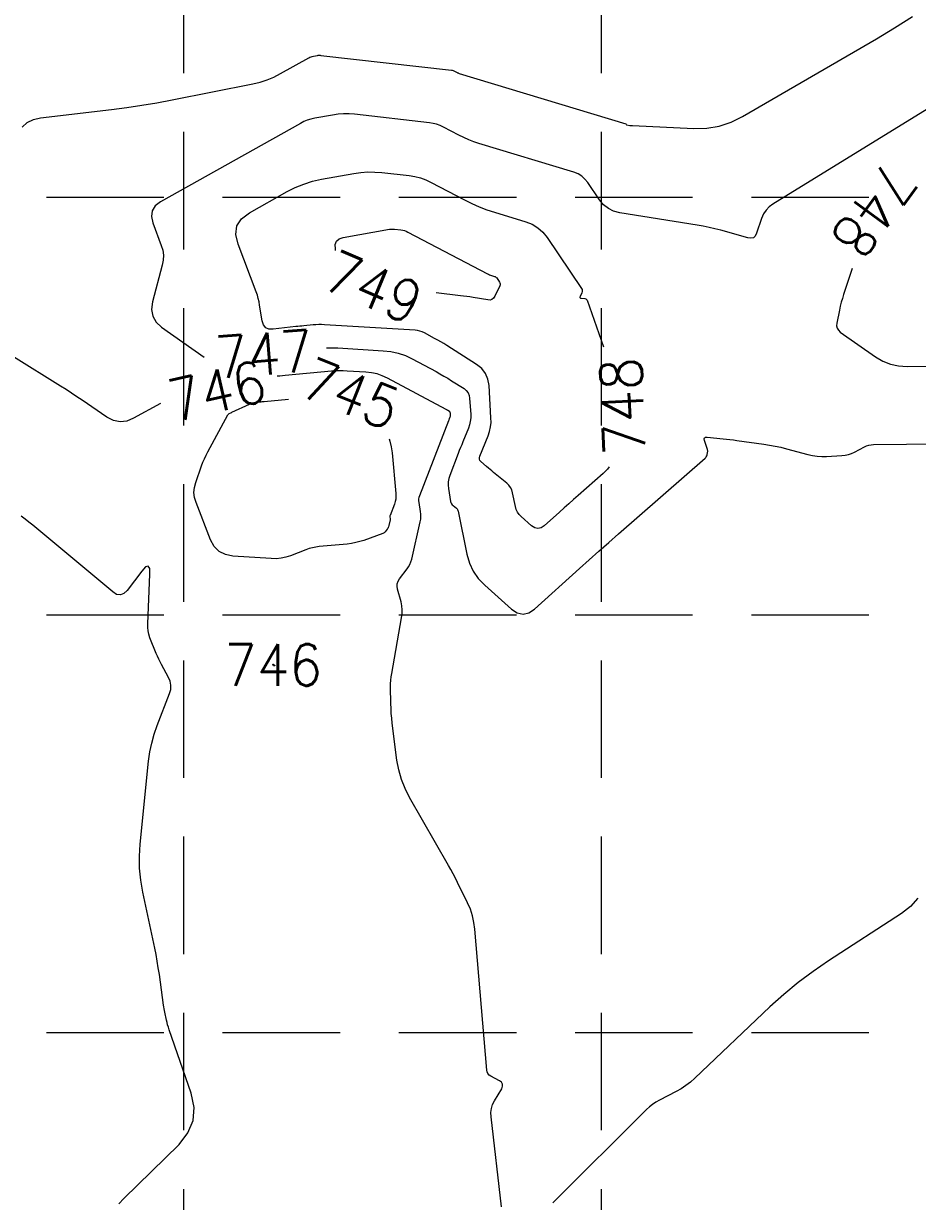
# Model space of a CAD drawing. Header units: feet. Extents: x 46644 to 49208, y 46045 to 47649.
# Drawn here: x 47510.5 to 47596.1, y 46390.7 to 46503.5 of the extents above; entities that cross this region are included whole.
import ezdxf
from ezdxf.enums import TextEntityAlignment as Align

# ---------------------------------------------------------------- set-up
doc = ezdxf.new("R2010")
doc.units = ezdxf.units.FT
doc.header["$MEASUREMENT"] = 0
doc.linetypes.add('DGN Style 3', pattern=[33.544038, 23.960027, -9.584011])
doc.linetypes.add('HIDDEN', pattern=[0.375, 0.25, -0.125])
doc.layers.add('EC', color=35, linetype='Continuous', lineweight=0)
doc.layers.add('Level 15', color=1, linetype='Continuous', lineweight=0)
doc.layers.add('GRID', color=254, linetype='HIDDEN')
doc.styles.add('Style-STANDARD', font='STANDARD.shx')

msp = doc.modelspace()

# ---------------------------------------------------------------- linework, layer by layer
at = {"layer": 'EC', "color": 35, "linetype": 'DGN Style 3', "lineweight": 0}
for p, q in [((47593.89, 46503.07), (47595.6, 46504.15)), ((47579.34, 46494.57), (47592.15, 46502.03)), ((47592.15, 46502.03), (47593.89, 46503.07)), ((47535.1, 46498.68), (47537.8, 46500.19)), ((47537.8, 46500.19), (47537.9, 46500.25)), ((47537.9, 46500.25), (47538.01, 46500.29)), ((47538.01, 46500.29), (47538.13, 46500.33)), ((47538.13, 46500.33), (47538.24, 46500.35)), ((47538.24, 46500.35), (47538.63, 46500.42)), ((47538.63, 46500.42), (47538.71, 46500.44)), ((47538.71, 46500.44), (47538.79, 46500.44)), ((47538.79, 46500.44), (47538.88, 46500.44)), ((47538.88, 46500.44), (47538.96, 46500.43)), ((47538.96, 46500.43), (47551.45, 46499.01)), ((47534.46, 46498.35), (47535.1, 46498.68)), ((47551.45, 46499.01), (47551.53, 46499)), ((47551.53, 46499), (47551.61, 46498.98)), ((47551.61, 46498.98), (47551.68, 46498.96)), ((47551.68, 46498.96), (47551.76, 46498.92)), ((47551.76, 46498.92), (47551.99, 46498.8)), ((47551.99, 46498.8), (47552.04, 46498.77)), ((47552.04, 46498.77), (47552.09, 46498.75)), ((47552.09, 46498.75), (47552.14, 46498.73)), ((47552.14, 46498.73), (47552.2, 46498.71)), ((47552.2, 46498.71), (47568.14, 46493.88)), ((47524.71, 46496.17), (47532.45, 46497.7)), ((47532.45, 46497.7), (47533.14, 46497.87)), ((47533.14, 46497.87), (47533.81, 46498.08)), ((47533.81, 46498.08), (47534.46, 46498.35)), ((47518.91, 46495.26), (47520.37, 46495.45)), ((47520.37, 46495.45), (47521.82, 46495.66)), ((47521.82, 46495.66), (47523.26, 46495.9)), ((47523.26, 46495.9), (47524.71, 46496.17)), ((47598.26, 46496.05), (47582.24, 46486.19)), ((47510.84, 46493.99), (47511.43, 46494.29)), ((47511.43, 46494.29), (47512.12, 46494.44)), ((47512.12, 46494.44), (47518.91, 46495.26)), ((47537.65, 46494.22), (47537.32, 46494.09)), ((47538, 46494.33), (47537.65, 46494.22)), ((47538.37, 46494.41), (47538, 46494.33)), ((47540.07, 46494.72), (47538.37, 46494.41)), ((47540.6, 46494.8), (47540.07, 46494.72)), ((47541.12, 46494.83), (47540.6, 46494.8)), ((47541.65, 46494.83), (47541.12, 46494.83)), ((47542.17, 46494.79), (47541.65, 46494.83)), ((47549.35, 46493.97), (47542.17, 46494.79)), ((47578.24, 46494.02), (47579.34, 46494.57)), ((47510.34, 46493.56), (47510.84, 46493.99)), ((47536.99, 46493.92), (47523.59, 46486.39)), ((47537.32, 46494.09), (47536.99, 46493.92)), ((47549.7, 46493.92), (47549.35, 46493.97)), ((47550.04, 46493.83), (47549.7, 46493.92)), ((47550.38, 46493.71), (47550.04, 46493.83)), ((47550.7, 46493.56), (47550.38, 46493.71)), ((47552.18, 46492.78), (47550.7, 46493.56)), ((47568.14, 46493.88), (47568.15, 46493.87)), ((47568.15, 46493.87), (47568.17, 46493.86)), ((47568.17, 46493.86), (47568.18, 46493.85)), ((47568.18, 46493.85), (47568.19, 46493.84)), ((47568.19, 46493.84), (47568.22, 46493.79)), ((47568.22, 46493.79), (47568.23, 46493.78)), ((47568.23, 46493.78), (47568.24, 46493.78)), ((47568.24, 46493.78), (47568.25, 46493.77)), ((47568.25, 46493.77), (47568.26, 46493.77)), ((47568.26, 46493.77), (47568.55, 46493.72)), ((47568.55, 46493.72), (47568.62, 46493.71)), ((47568.62, 46493.71), (47568.68, 46493.7)), ((47568.68, 46493.7), (47568.74, 46493.7)), ((47568.74, 46493.7), (47568.81, 46493.7)), ((47568.81, 46493.7), (47574.66, 46493.42)), ((47574.66, 46493.42), (47575.9, 46493.45)), ((47575.9, 46493.45), (47577.09, 46493.65)), ((47577.09, 46493.65), (47578.24, 46494.02)), ((47552.64, 46492.55), (47552.18, 46492.78)), ((47553.11, 46492.35), (47552.64, 46492.55)), ((47553.59, 46492.16), (47553.11, 46492.35)), ((47554.07, 46492), (47553.59, 46492.16)), ((47563.18, 46489.24), (47554.07, 46492)), ((47538.15, 46488.37), (47539.01, 46488.57)), ((47539.01, 46488.57), (47542.11, 46489.12)), ((47542.11, 46489.12), (47542.78, 46489.22)), ((47542.78, 46489.22), (47543.45, 46489.27)), ((47543.45, 46489.27), (47544.12, 46489.26)), ((47544.12, 46489.26), (47544.79, 46489.21)), ((47544.79, 46489.21), (47547.4, 46488.91)), ((47547.4, 46488.91), (47547.95, 46488.83)), ((47547.95, 46488.83), (47548.49, 46488.69)), ((47548.49, 46488.69), (47549.01, 46488.5)), ((47549.01, 46488.5), (47549.51, 46488.26)), ((47563.58, 46489.08), (47563.18, 46489.24)), ((47563.93, 46488.87), (47563.58, 46489.08)), ((47564.24, 46488.59), (47563.93, 46488.87)), ((47564.51, 46488.26), (47564.24, 46488.59)), ((47532.11, 46485.36), (47535.72, 46487.38)), ((47535.72, 46487.38), (47536.5, 46487.78)), ((47536.5, 46487.78), (47537.31, 46488.11)), ((47537.31, 46488.11), (47538.15, 46488.37)), ((47549.51, 46488.26), (47552.72, 46486.58)), ((47565.64, 46486.58), (47564.51, 46488.26)), ((47523.59, 46486.39), (47523.08, 46486.01)), ((47552.72, 46486.58), (47553.41, 46486.23)), ((47566.03, 46486.11), (47565.64, 46486.58)), ((47522.79, 46485.54), (47522.72, 46485)), ((47523.08, 46486.01), (47522.79, 46485.54)), ((47531.36, 46484.79), (47532.11, 46485.36)), ((47553.41, 46486.23), (47554.12, 46485.92)), ((47554.12, 46485.92), (47554.84, 46485.65)), ((47554.84, 46485.65), (47555.58, 46485.4)), ((47555.58, 46485.4), (47558.58, 46484.49)), ((47566.48, 46485.75), (47566.03, 46486.11)), ((47566.99, 46485.5), (47566.48, 46485.75)), ((47567.57, 46485.35), (47566.99, 46485.5)), ((47574.98, 46484.18), (47567.57, 46485.35)), ((47581.34, 46485.24), (47581.16, 46484.82)), ((47581.58, 46485.6), (47581.34, 46485.24)), ((47581.88, 46485.92), (47581.58, 46485.6)), ((47582.24, 46486.19), (47581.88, 46485.92)), ((47522.72, 46485), (47522.86, 46484.38)), ((47522.86, 46484.38), (47523.67, 46482.22)), ((47530.81, 46483.29), (47530.92, 46484.1)), ((47530.92, 46484.1), (47531.36, 46484.79)), ((47558.58, 46484.49), (47559.19, 46484.25)), ((47559.19, 46484.25), (47559.73, 46483.92)), ((47575.55, 46484.08), (47574.98, 46484.18)), ((47576.12, 46483.96), (47575.55, 46484.08)), ((47581.16, 46484.82), (47580.68, 46483.39)), ((47531.02, 46482.36), (47530.81, 46483.29)), ((47540.69, 46482.85), (47541.08, 46482.98)), ((47541.08, 46482.98), (47545.52, 46483.77)), ((47545.52, 46483.77), (47545.64, 46483.79)), ((47545.64, 46483.79), (47545.77, 46483.8)), ((47545.77, 46483.8), (47545.89, 46483.8)), ((47545.89, 46483.8), (47546.02, 46483.79)), ((47546.02, 46483.79), (47546.61, 46483.72)), ((47546.61, 46483.72), (47546.79, 46483.69)), ((47546.79, 46483.69), (47546.96, 46483.65)), ((47546.96, 46483.65), (47547.13, 46483.59)), ((47547.13, 46483.59), (47547.29, 46483.51)), ((47547.29, 46483.51), (47554.92, 46479.5)), ((47559.73, 46483.92), (47560.21, 46483.5)), ((47560.21, 46483.5), (47560.62, 46482.99)), ((47560.62, 46482.99), (47563.91, 46478.11)), ((47576.69, 46483.83), (47576.12, 46483.96)), ((47577.25, 46483.68), (47576.69, 46483.83)), ((47579.85, 46482.95), (47577.25, 46483.68)), ((47580.13, 46482.91), (47579.85, 46482.95)), ((47580.37, 46482.97), (47580.13, 46482.91)), ((47580.55, 46483.13), (47580.37, 46482.97)), ((47580.68, 46483.39), (47580.55, 46483.13)), ((47523.67, 46482.22), (47523.81, 46481.76)), ((47523.81, 46481.76), (47523.87, 46481.29)), ((47532.76, 46477.77), (47531.02, 46482.36)), ((47540.32, 46482.31), (47540.44, 46482.63)), ((47540.34, 46481.9), (47540.32, 46482.31)), ((47540.37, 46481.74), (47540.34, 46481.9)), ((47540.44, 46482.63), (47540.69, 46482.85)), ((47523.86, 46480.82), (47523.77, 46480.34)), ((47523.87, 46481.29), (47523.86, 46480.82)), ((47523.77, 46480.34), (47522.83, 46476.82)), ((47554.92, 46479.5), (47555.01, 46479.46)), ((47589.84, 46480.01), (47589.01, 46477.53)), ((47555.01, 46479.46), (47555.1, 46479.42)), ((47555.1, 46479.42), (47555.19, 46479.38)), ((47555.19, 46479.38), (47555.28, 46479.35)), ((47555.28, 46479.35), (47555.59, 46479.26)), ((47555.59, 46479.26), (47555.65, 46479.24)), ((47556.08, 46478.37), (47555.61, 46477.37)), ((47555.65, 46479.24), (47555.7, 46479.2)), ((47555.7, 46479.2), (47555.75, 46479.16)), ((47555.75, 46479.16), (47555.79, 46479.11)), ((47555.79, 46479.11), (47556.06, 46478.72)), ((47556.06, 46478.72), (47556.1, 46478.63)), ((47556.11, 46478.46), (47556.08, 46478.37)), ((47556.1, 46478.63), (47556.12, 46478.55)), ((47556.12, 46478.55), (47556.11, 46478.46)), ((47532.87, 46477.47), (47532.76, 46477.77)), ((47532.96, 46477.16), (47532.87, 46477.47)), ((47550.01, 46477.68), (47549.98, 46477.69)), ((47552.32, 46477.41), (47550.01, 46477.68)), ((47552.62, 46477.37), (47552.32, 46477.41)), ((47552.93, 46477.33), (47552.62, 46477.37)), ((47553.23, 46477.29), (47552.93, 46477.33)), ((47553.53, 46477.24), (47553.23, 46477.29)), ((47554.94, 46477.01), (47553.53, 46477.24)), ((47555.61, 46477.37), (47555.49, 46477.18)), ((47563.77, 46477.35), (47563.75, 46477.28)), ((47563.75, 46477.28), (47563.76, 46477.23)), ((47563.76, 46477.23), (47563.8, 46477.19)), ((47563.94, 46477.7), (47563.77, 46477.35)), ((47563.91, 46478.11), (47563.96, 46478.01)), ((47563.98, 46477.81), (47563.94, 46477.7)), ((47563.96, 46478.01), (47563.98, 46477.91)), ((47563.98, 46477.91), (47563.98, 46477.81)), ((47589.01, 46477.53), (47588.89, 46477.16)), ((47522.83, 46476.82), (47522.73, 46476.1)), ((47522.73, 46476.1), (47522.85, 46475.46)), ((47533.03, 46476.84), (47532.96, 46477.16)), ((47533.09, 46476.52), (47533.03, 46476.84)), ((47533.33, 46475.02), (47533.09, 46476.52)), ((47555.16, 46477), (47554.94, 46477.01)), ((47555.34, 46477.06), (47555.16, 46477)), ((47555.49, 46477.18), (47555.34, 46477.06)), ((47563.8, 46477.19), (47563.87, 46477.18)), ((47563.87, 46477.18), (47564.24, 46477.13)), ((47564.24, 46477.13), (47564.31, 46477.12)), ((47564.31, 46477.12), (47564.37, 46477.08)), ((47564.37, 46477.08), (47564.42, 46477.03)), ((47564.42, 46477.03), (47564.45, 46476.97)), ((47564.45, 46476.97), (47566.02, 46472.5)), ((47588.69, 46476.41), (47588.6, 46476.03)), ((47588.78, 46476.79), (47588.69, 46476.41)), ((47588.89, 46477.16), (47588.78, 46476.79)), ((47522.85, 46475.46), (47523.17, 46474.89)), ((47533.45, 46474.62), (47533.33, 46475.02)), ((47588.6, 46476.03), (47588.35, 46474.78)), ((47523.17, 46474.89), (47523.7, 46474.4)), ((47523.7, 46474.4), (47527.79, 46471.51)), ((47533.67, 46474.35), (47533.45, 46474.62)), ((47533.98, 46474.22), (47533.67, 46474.35)), ((47534.4, 46474.2), (47533.98, 46474.22)), ((47536.55, 46474.45), (47534.4, 46474.2)), ((47536.75, 46474.47), (47536.55, 46474.45)), ((47536.94, 46474.49), (47536.75, 46474.47)), ((47537.13, 46474.51), (47536.94, 46474.49)), ((47537.32, 46474.53), (47537.13, 46474.51)), ((47538.21, 46474.61), (47537.32, 46474.53)), ((47538.48, 46474.63), (47538.21, 46474.61)), ((47538.75, 46474.64), (47538.48, 46474.63)), ((47539.02, 46474.64), (47538.75, 46474.64)), ((47539.3, 46474.63), (47539.02, 46474.64)), ((47547.98, 46474.1), (47539.3, 46474.63)), ((47548.21, 46474.08), (47547.98, 46474.1)), ((47548.44, 46474.02), (47548.21, 46474.08)), ((47548.66, 46473.95), (47548.44, 46474.02)), ((47548.87, 46473.85), (47548.66, 46473.95)), ((47549.85, 46473.32), (47548.87, 46473.85)), ((47588.35, 46474.78), (47588.34, 46474.52)), ((47588.34, 46474.52), (47588.39, 46474.3)), ((47588.39, 46474.3), (47588.51, 46474.1)), ((47588.51, 46474.1), (47588.69, 46473.93)), ((47588.69, 46473.93), (47592.05, 46471.57)), ((47550.15, 46473.16), (47549.85, 46473.32)), ((47550.45, 46472.99), (47550.15, 46473.16)), ((47550.74, 46472.82), (47550.45, 46472.99)), ((47551.03, 46472.64), (47550.74, 46472.82)), ((47539.48, 46472.42), (47539.74, 46472.42)), ((47539.74, 46472.42), (47540.16, 46472.42)), ((47540.16, 46472.42), (47540.58, 46472.41)), ((47540.58, 46472.41), (47544.93, 46472.14)), ((47544.93, 46472.14), (47545.66, 46472.06)), ((47545.66, 46472.06), (47546.36, 46471.9)), ((47546.36, 46471.9), (47547.05, 46471.67)), ((47547.05, 46471.67), (47547.71, 46471.36)), ((47553.86, 46470.82), (47551.03, 46472.64)), ((47592.05, 46471.57), (47592.75, 46471.15)), ((47514.03, 46468.74), (47509.52, 46471.56)), ((47547.71, 46471.36), (47549.99, 46470.14)), ((47554.36, 46470.43), (47553.86, 46470.82)), ((47592.75, 46471.15), (47593.49, 46470.86)), ((47593.49, 46470.86), (47594.27, 46470.68)), ((47594.27, 46470.68), (47595.09, 46470.63)), ((47595.09, 46470.63), (47598.27, 46470.66)), ((47535.03, 46469.72), (47534.78, 46469.7)), ((47535.54, 46469.77), (47535.03, 46469.72)), ((47539.96, 46470.18), (47535.54, 46469.77)), ((47540.34, 46470.21), (47539.96, 46470.18)), ((47540.72, 46470.22), (47540.34, 46470.21)), ((47541.1, 46470.22), (47540.72, 46470.22)), ((47541.48, 46470.2), (47541.1, 46470.22)), ((47543.27, 46470.1), (47541.48, 46470.2)), ((47543.81, 46470.03), (47543.27, 46470.1)), ((47544.33, 46469.92), (47543.81, 46470.03)), ((47544.83, 46469.74), (47544.33, 46469.92)), ((47545.32, 46469.51), (47544.83, 46469.74)), ((47550.96, 46466.5), (47545.32, 46469.51)), ((47549.99, 46470.14), (47550.36, 46469.93)), ((47550.36, 46469.93), (47550.74, 46469.72)), ((47550.74, 46469.72), (47551.11, 46469.5)), ((47551.11, 46469.5), (47551.47, 46469.27)), ((47554.72, 46469.96), (47554.36, 46470.43)), ((47554.95, 46469.42), (47554.72, 46469.96)), ((47555.06, 46468.8), (47554.95, 46469.42)), ((47514.55, 46468.42), (47514.03, 46468.74)), ((47515.07, 46468.08), (47514.55, 46468.42)), ((47551.47, 46469.27), (47552.66, 46468.51)), ((47552.66, 46468.51), (47552.88, 46468.33)), ((47552.88, 46468.33), (47553.05, 46468.12)), ((47555.24, 46465.73), (47555.06, 46468.8)), ((47515.58, 46467.74), (47515.07, 46468.08)), ((47516.09, 46467.4), (47515.58, 46467.74)), ((47518.46, 46465.78), (47516.09, 46467.4)), ((47523.6, 46467.1), (47521.01, 46465.67)), ((47532.13, 46467.04), (47532.26, 46467.1)), ((47532.26, 46467.1), (47532.39, 46467.14)), ((47532.39, 46467.14), (47532.53, 46467.17)), ((47532.53, 46467.17), (47532.67, 46467.19)), ((47532.67, 46467.19), (47533.13, 46467.25)), ((47533.13, 46467.25), (47533.23, 46467.26)), ((47533.23, 46467.26), (47533.33, 46467.27)), ((47533.33, 46467.27), (47533.42, 46467.28)), ((47533.42, 46467.28), (47533.52, 46467.29)), ((47533.52, 46467.29), (47535.86, 46467.5)), ((47553.05, 46468.12), (47553.15, 46467.87)), ((47553.15, 46467.87), (47553.2, 46467.59)), ((47553.2, 46467.59), (47553.3, 46466.03)), ((47528.12, 46462.45), (47530.04, 46466)), ((47530.04, 46466), (47530.07, 46466.04)), ((47530.07, 46466.04), (47530.1, 46466.07)), ((47530.1, 46466.07), (47530.13, 46466.1)), ((47530.13, 46466.1), (47530.17, 46466.12)), ((47530.17, 46466.12), (47530.32, 46466.2)), ((47530.32, 46466.2), (47530.35, 46466.21)), ((47530.35, 46466.21), (47530.38, 46466.23)), ((47530.38, 46466.23), (47530.41, 46466.24)), ((47530.41, 46466.24), (47530.44, 46466.26)), ((47530.44, 46466.26), (47532.13, 46467.04)), ((47551, 46466.48), (47550.96, 46466.5)), ((47551.04, 46466.46), (47551, 46466.48)), ((47551.07, 46466.44), (47551.04, 46466.46)), ((47551.11, 46466.41), (47551.07, 46466.44)), ((47551.28, 46466.31), (47551.11, 46466.41)), ((47551.31, 46466.28), (47551.28, 46466.31)), ((47551.34, 46466.25), (47551.31, 46466.28)), ((47551.35, 46466.21), (47551.34, 46466.25)), ((47551.36, 46466.17), (47551.35, 46466.21)), ((47551.37, 46465.96), (47551.36, 46466.17)), ((47551.37, 46465.93), (47551.37, 46465.96)), ((47553.3, 46466.03), (47553.3, 46465.7)), ((47519.09, 46465.46), (47518.46, 46465.78)), ((47519.72, 46465.33), (47519.09, 46465.46)), ((47520.36, 46465.4), (47519.72, 46465.33)), ((47521.01, 46465.67), (47520.36, 46465.4)), ((47548.44, 46458.28), (47551.21, 46465.47)), ((47551.21, 46465.47), (47551.23, 46465.52)), ((47551.23, 46465.52), (47551.24, 46465.56)), ((47551.24, 46465.56), (47551.26, 46465.61)), ((47551.26, 46465.61), (47551.28, 46465.66)), ((47551.28, 46465.66), (47551.35, 46465.82)), ((47551.35, 46465.82), (47551.36, 46465.86)), ((47551.36, 46465.86), (47551.37, 46465.89)), ((47551.37, 46465.89), (47551.37, 46465.93)), ((47553.19, 46465.05), (47553.09, 46464.74)), ((47553.26, 46465.37), (47553.19, 46465.05)), ((47553.3, 46465.7), (47553.26, 46465.37)), ((47555.1, 46464.41), (47555.2, 46464.84)), ((47555.2, 46464.84), (47555.25, 46465.28)), ((47555.25, 46465.28), (47555.24, 46465.73)), ((47545.49, 46463.71), (47545.57, 46463.48)), ((47553.09, 46464.74), (47552.55, 46463.43)), ((47554.16, 46462.03), (47554.96, 46463.99)), ((47554.96, 46463.99), (47555.1, 46464.41)), ((47575.65, 46463.69), (47575.68, 46463.8)), ((47575.68, 46463.53), (47575.65, 46463.69)), ((47575.68, 46463.8), (47575.77, 46463.85)), ((47575.77, 46463.85), (47575.94, 46463.86)), ((47575.94, 46463.86), (47577.47, 46463.71)), ((47577.47, 46463.71), (47577.8, 46463.67)), ((47577.8, 46463.67), (47578.13, 46463.64)), ((47545.57, 46463.48), (47545.7, 46462.93)), ((47545.7, 46462.93), (47545.78, 46462.36)), ((47552.21, 46462.58), (47552.1, 46462.3)), ((47552.33, 46462.86), (47552.21, 46462.58)), ((47552.44, 46463.14), (47552.33, 46462.86)), ((47552.55, 46463.43), (47552.44, 46463.14)), ((47575.98, 46462.68), (47575.68, 46463.53)), ((47575.99, 46462.62), (47575.98, 46462.68)), ((47576, 46462.56), (47575.99, 46462.62)), ((47576, 46462.49), (47576, 46462.56)), ((47578.13, 46463.64), (47578.45, 46463.6)), ((47578.45, 46463.6), (47578.78, 46463.55)), ((47578.78, 46463.55), (47581.36, 46463.2)), ((47581.36, 46463.2), (47581.91, 46463.11)), ((47581.91, 46463.11), (47582.46, 46463.01)), ((47582.46, 46463.01), (47583, 46462.89)), ((47583, 46462.89), (47583.54, 46462.75)), ((47583.54, 46462.75), (47585.59, 46462.2)), ((47590.05, 46462.44), (47591, 46462.94)), ((47591, 46462.94), (47591.2, 46463.03)), ((47591.2, 46463.03), (47591.42, 46463.1)), ((47591.42, 46463.1), (47591.64, 46463.14)), ((47591.64, 46463.14), (47591.86, 46463.16)), ((47591.86, 46463.16), (47598.2, 46463.22)), ((47527.53, 46461.13), (47527.66, 46461.47)), ((47527.66, 46461.47), (47527.8, 46461.8)), ((47527.8, 46461.8), (47527.96, 46462.13)), ((47527.96, 46462.13), (47528.12, 46462.45)), ((47545.78, 46462.36), (47546.13, 46458.46)), ((47552.1, 46462.3), (47551.3, 46460.2)), ((47554.13, 46461.89), (47554.16, 46462.03)), ((47554.13, 46461.76), (47554.13, 46461.89)), ((47554.18, 46461.64), (47554.13, 46461.76)), ((47554.28, 46461.54), (47554.18, 46461.64)), ((47554.82, 46461.06), (47554.28, 46461.54)), ((47567.45, 46454.61), (47575.75, 46461.85)), ((47575.75, 46461.85), (47575.81, 46461.91)), ((47575.81, 46461.91), (47575.86, 46461.98)), ((47575.86, 46461.98), (47575.9, 46462.06)), ((47575.9, 46462.06), (47575.93, 46462.14)), ((47575.93, 46462.14), (47575.99, 46462.43)), ((47575.99, 46462.43), (47576, 46462.49)), ((47585.59, 46462.2), (47586.03, 46462.1)), ((47586.03, 46462.1), (47586.47, 46462.03)), ((47586.47, 46462.03), (47586.92, 46462)), ((47586.92, 46462), (47587.37, 46462.01)), ((47587.37, 46462.01), (47588.85, 46462.1)), ((47588.85, 46462.1), (47589.16, 46462.14)), ((47589.16, 46462.14), (47589.47, 46462.21)), ((47589.47, 46462.21), (47589.76, 46462.31)), ((47589.76, 46462.31), (47590.05, 46462.44)), ((47526.97, 46459.53), (47527.53, 46461.13)), ((47554.99, 46460.91), (47554.82, 46461.06)), ((47555.16, 46460.77), (47554.99, 46460.91)), ((47555.33, 46460.63), (47555.16, 46460.77)), ((47555.5, 46460.49), (47555.33, 46460.63)), ((47556.75, 46459.47), (47555.5, 46460.49)), ((47565.99, 46460.38), (47563.58, 46458.28)), ((47566.39, 46460.79), (47565.99, 46460.38)), ((47566.56, 46461.01), (47566.39, 46460.79)), ((47526.84, 46459.05), (47526.97, 46459.53)), ((47551.15, 46459.58), (47551.14, 46459.27)), ((47551.14, 46459.27), (47551.17, 46458.95)), ((47551.2, 46459.89), (47551.15, 46459.58)), ((47551.3, 46460.2), (47551.2, 46459.89)), ((47556.95, 46459.27), (47556.75, 46459.47)), ((47557.11, 46459.05), (47556.95, 46459.27)), ((47526.8, 46458.56), (47526.84, 46459.05)), ((47526.85, 46458.07), (47526.8, 46458.56)), ((47527, 46457.59), (47526.85, 46458.07)), ((47546.14, 46458.2), (47546.12, 46457.94)), ((47546.13, 46458.46), (47546.14, 46458.2)), ((47548.35, 46457.94), (47548.38, 46458.11)), ((47548.38, 46458.11), (47548.44, 46458.28)), ((47551.17, 46458.95), (47551.37, 46457.71)), ((47557.23, 46458.81), (47557.11, 46459.05)), ((47557.31, 46458.53), (47557.23, 46458.81)), ((47557.58, 46457.21), (47557.31, 46458.53)), ((47563.58, 46458.28), (47563.13, 46457.88)), ((47528.38, 46454.04), (47527, 46457.59)), ((47545.99, 46457.44), (47545.58, 46456.37)), ((47546.07, 46457.69), (47545.99, 46457.44)), ((47546.12, 46457.94), (47546.07, 46457.69)), ((47548.35, 46457.76), (47548.35, 46457.94)), ((47548.36, 46457.59), (47548.35, 46457.76)), ((47548.5, 46456.75), (47548.36, 46457.59)), ((47551.37, 46457.71), (47551.4, 46457.6)), ((47551.4, 46457.6), (47551.45, 46457.49)), ((47551.45, 46457.49), (47551.52, 46457.39)), ((47551.52, 46457.39), (47551.61, 46457.31)), ((47551.61, 46457.31), (47551.93, 46457.05)), ((47551.93, 46457.05), (47551.99, 46456.99)), ((47551.99, 46456.99), (47552.04, 46456.92)), ((47552.04, 46456.92), (47552.08, 46456.85)), ((47557.66, 46456.94), (47557.58, 46457.21)), ((47557.77, 46456.69), (47557.66, 46456.94)), ((47562.24, 46457.09), (47561.8, 46456.69)), ((47562.69, 46457.49), (47562.24, 46457.09)), ((47563.13, 46457.88), (47562.69, 46457.49)), ((47510.63, 46456.01), (47510.25, 46456.29)), ((47511, 46455.73), (47510.63, 46456.01)), ((47545.58, 46455.93), (47545.46, 46455.39)), ((47545.57, 46456.33), (47545.56, 46456.29)), ((47545.56, 46456.29), (47545.56, 46456.24)), ((47545.56, 46456.24), (47545.56, 46456.2)), ((47545.56, 46456.2), (47545.59, 46456.06)), ((47545.58, 46456.37), (47545.57, 46456.33)), ((47545.59, 46455.96), (47545.58, 46455.93)), ((47545.59, 46456.06), (47545.59, 46456.03)), ((47545.59, 46456.03), (47545.59, 46455.99)), ((47545.59, 46455.99), (47545.59, 46455.96)), ((47548.47, 46455.74), (47548.52, 46456)), ((47548.53, 46456.5), (47548.5, 46456.75)), ((47548.52, 46456), (47548.54, 46456.25)), ((47548.54, 46456.25), (47548.53, 46456.5)), ((47552.08, 46456.85), (47552.1, 46456.76)), ((47552.1, 46456.76), (47552.94, 46452.65)), ((47557.93, 46456.47), (47557.77, 46456.69)), ((47558.12, 46456.26), (47557.93, 46456.47)), ((47559.12, 46455.37), (47558.12, 46456.26)), ((47561.8, 46456.69), (47560.34, 46455.38)), ((47511.36, 46455.44), (47511, 46455.73)), ((47519.03, 46449.04), (47511.36, 46455.44)), ((47544.95, 46454.66), (47544.89, 46454.63)), ((47545.01, 46454.69), (47544.95, 46454.66)), ((47545.06, 46454.74), (47545.01, 46454.69)), ((47545.1, 46454.79), (47545.06, 46454.74)), ((47545.29, 46455.04), (47545.1, 46454.79)), ((47545.35, 46455.12), (47545.29, 46455.04)), ((47545.39, 46455.2), (47545.35, 46455.12)), ((47545.43, 46455.29), (47545.39, 46455.2)), ((47545.46, 46455.39), (47545.43, 46455.29)), ((47547.65, 46452.17), (47548.47, 46455.74)), ((47559.43, 46455.17), (47559.12, 46455.37)), ((47559.73, 46455.1), (47559.43, 46455.17)), ((47560.04, 46455.17), (47559.73, 46455.1)), ((47560.34, 46455.38), (47560.04, 46455.17)), ((47528.73, 46453.39), (47528.38, 46454.04)), ((47541.48, 46453.63), (47538.8, 46453.38)), ((47541.89, 46453.68), (47541.48, 46453.63)), ((47542.29, 46453.76), (47541.89, 46453.68)), ((47542.69, 46453.86), (47542.29, 46453.76)), ((47543.08, 46453.98), (47542.69, 46453.86)), ((47544.89, 46454.63), (47543.08, 46453.98)), ((47565.58, 46452.96), (47566.52, 46453.79)), ((47566.52, 46453.79), (47567.45, 46454.61)), ((47529.21, 46452.91), (47528.73, 46453.39)), ((47529.81, 46452.61), (47529.21, 46452.91)), ((47530.53, 46452.47), (47529.81, 46452.61)), ((47534.21, 46452.23), (47530.53, 46452.47)), ((47536.06, 46452.51), (47535.61, 46452.36)), ((47537.51, 46453.08), (47536.06, 46452.51)), ((47537.83, 46453.19), (47537.51, 46453.08)), ((47538.15, 46453.27), (47537.83, 46453.19)), ((47538.47, 46453.34), (47538.15, 46453.27)), ((47538.8, 46453.38), (47538.47, 46453.34)), ((47552.94, 46452.65), (47553.18, 46451.8)), ((47564.65, 46452.13), (47565.58, 46452.96)), ((47522.17, 46451.43), (47521.8, 46451.03)), ((47522.43, 46451.52), (47522.17, 46451.43)), ((47522.57, 46451.29), (47522.43, 46451.52)), ((47522.59, 46450.74), (47522.57, 46451.29)), ((47534.68, 46452.22), (47534.21, 46452.23)), ((47535.15, 46452.27), (47534.68, 46452.22)), ((47535.61, 46452.36), (47535.15, 46452.27)), ((47547.22, 46451.25), (47547.36, 46451.46)), ((47547.36, 46451.46), (47547.48, 46451.68)), ((47547.48, 46451.68), (47547.58, 46451.92)), ((47547.58, 46451.92), (47547.65, 46452.17)), ((47553.18, 46451.8), (47553.54, 46451.02)), ((47559.41, 46447.4), (47563.73, 46451.3)), ((47563.73, 46451.3), (47564.65, 46452.13)), ((47521.8, 46451.03), (47520.4, 46449.19)), ((47522.37, 46445.99), (47522.59, 46450.74)), ((47546.34, 46450.06), (47546.48, 46450.28)), ((47546.48, 46450.28), (47547.22, 46451.25)), ((47553.54, 46451.02), (47554.03, 46450.32)), ((47554.03, 46450.32), (47554.64, 46449.68)), ((47519.4, 46448.81), (47519.03, 46449.04)), ((47520.4, 46449.19), (47520.09, 46448.89)), ((47546.25, 46449.58), (47546.27, 46449.83)), ((47546.29, 46449.32), (47546.25, 46449.58)), ((47546.27, 46449.83), (47546.34, 46450.06)), ((47546.63, 46448.09), (47546.29, 46449.32)), ((47554.64, 46449.68), (47557.21, 46447.4)), ((47519.76, 46448.76), (47519.4, 46448.81)), ((47520.09, 46448.89), (47519.76, 46448.76)), ((47546.71, 46447.72), (47546.63, 46448.09)), ((47546.69, 46446.57), (47546.74, 46446.96)), ((47546.75, 46447.34), (47546.71, 46447.72)), ((47546.74, 46446.96), (47546.75, 46447.34)), ((47557.21, 46447.4), (47557.76, 46447.03)), ((47557.76, 46447.03), (47558.31, 46446.91)), ((47558.31, 46446.91), (47558.86, 46447.03)), ((47558.86, 46447.03), (47559.41, 46447.4)), ((47522.37, 46445.64), (47522.37, 46445.99)), ((47522.41, 46445.31), (47522.37, 46445.64)), ((47545.74, 46441.24), (47546.69, 46446.57)), ((47522.48, 46444.98), (47522.41, 46445.31)), ((47522.59, 46444.65), (47522.48, 46444.98)), ((47523.19, 46443.15), (47522.59, 46444.65)), ((47523.31, 46442.88), (47523.19, 46443.15)), ((47523.43, 46442.61), (47523.31, 46442.88)), ((47523.56, 46442.34), (47523.43, 46442.61)), ((47523.7, 46442.08), (47523.56, 46442.34)), ((47524.37, 46440.85), (47523.7, 46442.08)), ((47534.36, 46442.11), (47534.36, 46442.12)), ((47534.36, 46442.12), (47534.37, 46442.12)), ((47534.37, 46442.1), (47534.36, 46442.11)), ((47534.37, 46442.12), (47534.38, 46442.12)), ((47534.38, 46442.05), (47534.37, 46442.1)), ((47534.38, 46442.12), (47534.43, 46442.09)), ((47534.39, 46442.05), (47534.38, 46442.05)), ((47534.39, 46442.04), (47534.39, 46442.05)), ((47534.4, 46442.03), (47534.39, 46442.04)), ((47534.4, 46442.02), (47534.4, 46442.03)), ((47534.43, 46441.97), (47534.4, 46442.02)), ((47534.43, 46442.09), (47534.44, 46442.09)), ((47534.44, 46441.96), (47534.43, 46441.97)), ((47534.44, 46442.09), (47534.45, 46442.08)), ((47534.44, 46441.95), (47534.44, 46441.96)), ((47534.45, 46441.95), (47534.44, 46441.95)), ((47534.45, 46442.08), (47534.46, 46442.07)), ((47534.47, 46441.95), (47534.45, 46441.95)), ((47534.46, 46442.07), (47534.47, 46442.07)), ((47534.47, 46442.07), (47534.53, 46441.99)), ((47534.52, 46441.96), (47534.47, 46441.95)), ((47534.54, 46441.97), (47534.52, 46441.96)), ((47534.53, 46441.99), (47534.54, 46441.98)), ((47534.54, 46441.98), (47534.54, 46441.97)), ((47534.54, 46441.97), (47534.54, 46441.97)), ((47545.69, 46440.91), (47545.74, 46441.24)), ((47524.53, 46440.48), (47524.37, 46440.85)), ((47524.6, 46440.1), (47524.53, 46440.48)), ((47524.58, 46439.71), (47524.6, 46440.1)), ((47545.63, 46440.25), (47545.65, 46440.58)), ((47545.63, 46439.92), (47545.63, 46440.25)), ((47545.65, 46440.58), (47545.69, 46440.91)), ((47523.28, 46436.25), (47524.47, 46439.31)), ((47524.47, 46439.31), (47524.58, 46439.71)), ((47545.65, 46438.36), (47545.63, 46439.92)), ((47545.67, 46437.89), (47545.65, 46438.36)), ((47545.7, 46437.41), (47545.67, 46437.89)), ((47545.74, 46436.94), (47545.7, 46437.41)), ((47545.79, 46436.47), (47545.74, 46436.94)), ((47522.99, 46435.42), (47523.28, 46436.25)), ((47546.24, 46432.94), (47545.79, 46436.47)), ((47522.58, 46433.71), (47522.76, 46434.57)), ((47522.76, 46434.57), (47522.99, 46435.42)), ((47522.46, 46432.84), (47522.58, 46433.71)), ((47521.65, 46424.89), (47522.46, 46432.84)), ((47546.41, 46432), (47546.24, 46432.94)), ((47546.66, 46431.08), (47546.41, 46432)), ((47547.01, 46430.2), (47546.66, 46431.08)), ((47547.44, 46429.35), (47547.01, 46430.2)), ((47551.17, 46422.85), (47547.44, 46429.35)), ((47521.58, 46423.73), (47521.65, 46424.89)), ((47521.6, 46422.58), (47521.58, 46423.73)), ((47521.7, 46421.42), (47521.6, 46422.58)), ((47551.4, 46422.45), (47551.17, 46422.85)), ((47551.63, 46422.04), (47551.4, 46422.45)), ((47551.84, 46421.62), (47551.63, 46422.04)), ((47521.9, 46420.28), (47521.7, 46421.42)), ((47552.05, 46421.21), (47551.84, 46421.62)), ((47553, 46419.25), (47552.05, 46421.21)), ((47523.05, 46414.93), (47521.9, 46420.28)), ((47596.12, 46419.72), (47595.43, 46418.92)), ((47553.27, 46418.64), (47553, 46419.25)), ((47553.47, 46418.02), (47553.27, 46418.64)), ((47595.43, 46418.92), (47594.56, 46418.24)), ((47553.61, 46417.38), (47553.47, 46418.02)), ((47594.56, 46418.24), (47587.56, 46413.7)), ((47553.7, 46416.73), (47553.61, 46417.38)), ((47554.83, 46403.25), (47553.7, 46416.73)), ((47523.17, 46414.31), (47523.05, 46414.93)), ((47523.29, 46413.68), (47523.17, 46414.31)), ((47523.39, 46413.05), (47523.29, 46413.68)), ((47523.49, 46412.41), (47523.39, 46413.05)), ((47587.56, 46413.7), (47586.08, 46412.69)), ((47523.89, 46409.45), (47523.49, 46412.41)), ((47586.08, 46412.69), (47584.66, 46411.62)), ((47584.66, 46411.62), (47583.29, 46410.49)), ((47583.29, 46410.49), (47581.96, 46409.29)), ((47523.92, 46409.29), (47523.89, 46409.45)), ((47523.94, 46409.12), (47523.92, 46409.29)), ((47523.98, 46408.96), (47523.94, 46409.12)), ((47524.01, 46408.79), (47523.98, 46408.96)), ((47524.17, 46408.03), (47524.01, 46408.79)), ((47581.96, 46409.29), (47574.75, 46402.46)), ((47524.22, 46407.8), (47524.17, 46408.03)), ((47524.28, 46407.57), (47524.22, 46407.8)), ((47524.35, 46407.34), (47524.28, 46407.57)), ((47524.43, 46407.11), (47524.35, 46407.34)), ((47526.52, 46401.02), (47524.43, 46407.11)), ((47554.87, 46403.06), (47554.83, 46403.25)), ((47554.95, 46402.9), (47554.87, 46403.06)), ((47555.07, 46402.77), (47554.95, 46402.9)), ((47555.22, 46402.66), (47555.07, 46402.77)), ((47556.05, 46402.22), (47555.22, 46402.66)), ((47556.26, 46402.07), (47556.05, 46402.22)), ((47556.36, 46401.9), (47556.26, 46402.07)), ((47556.27, 46401.46), (47556.36, 46401.69)), ((47556.36, 46401.69), (47556.36, 46401.9)), ((47573.9, 46401.77), (47573.45, 46401.46)), ((47574.34, 46402.1), (47573.9, 46401.77)), ((47574.75, 46402.46), (47574.34, 46402.1)), ((47526.81, 46399.66), (47526.52, 46401.02)), ((47555.58, 46400.3), (47556.27, 46401.46)), ((47572.97, 46401.19), (47571.37, 46400.36)), ((47573.45, 46401.46), (47572.97, 46401.19)), ((47526.71, 46398.4), (47526.81, 46399.66)), ((47555.24, 46399.18), (47555.29, 46399.57)), ((47555.29, 46399.57), (47555.4, 46399.94)), ((47555.4, 46399.94), (47555.58, 46400.3)), ((47570.14, 46399.46), (47561.15, 46390.53)), ((47570.42, 46399.72), (47570.14, 46399.46)), ((47570.72, 46399.96), (47570.42, 46399.72)), ((47571.03, 46400.17), (47570.72, 46399.96)), ((47571.37, 46400.36), (47571.03, 46400.17)), ((47526.23, 46397.22), (47526.71, 46398.4)), ((47555.25, 46398.78), (47555.24, 46399.18)), ((47556.25, 46390.14), (47555.25, 46398.78)), ((47525.37, 46396.13), (47526.23, 46397.22)), ((47520.1, 46390.94), (47525.37, 46396.13)), ((47519.6, 46390.43), (47520.1, 46390.94))]:
    msp.add_line(p, q, dxfattribs=at)
at = {"layer": 'GRID', "color": 252, "linetype": 'HIDDEN', "lineweight": 0, "ltscale": 45}
for p, q in [((47525.8, 47606.85), (47525.8, 46206.68)), ((47565.8, 47606.85), (47565.8, 46206.68)), ((46685.8, 46486.85), (49165.8, 46486.85)), ((46685.8, 46446.85), (49165.8, 46446.85)), ((46685.8, 46406.85), (49165.8, 46406.85))]:
    msp.add_line(p, q, dxfattribs=at)
at = {"layer": 'Level 15', "color": 7, "linetype": 'Continuous', "lineweight": 0}
for points, knots in [([(48035.83, 46412.86), (48035.78, 46412.91), (48035.72, 46412.96), (48035.67, 46413.01), (48019.02, 46417.19), (48002.37, 46421.38), (47985.72, 46425.57), (47974.9, 46428.29), (47966.46, 46436.75), (47957.21, 46443.08), (47955.41, 46444.31), (47953.58, 46445.45), (47951.94, 46446.89), (47951.69, 46447.11), (47951.46, 46447.35), (47951.23, 46447.58), (47950.73, 46448.1), (47950.21, 46448.59), (47949.76, 46449.15), (47949.22, 46449.84), (47948.72, 46450.55), (47948.21, 46451.26), (47947.37, 46452.41), (47946.61, 46453.61), (47945.74, 46454.74), (47944.67, 46456.12), (47943.24, 46457.18), (47941.87, 46458.26), (47938.46, 46460.96), (47934.94, 46463.5), (47931.54, 46466.21), (47928.18, 46468.9), (47925.01, 46471.82), (47921.63, 46474.5), (47921.03, 46474.98), (47920.38, 46475.38), (47919.71, 46475.77), (47918.75, 46476.32), (47917.77, 46476.83), (47916.72, 46477.18), (47916, 46477.42), (47915.28, 46477.62), (47914.55, 46477.81), (47914.08, 46477.94), (47913.61, 46478.02), (47913.15, 46478.15), (47912.31, 46478.4), (47911.51, 46478.74), (47910.76, 46479.18), (47910.6, 46479.28), (47910.43, 46479.38), (47910.26, 46479.49), (47902.7, 46484.09), (47895.25, 46488.83), (47887.63, 46493.38), (47875.43, 46500.66), (47861.66, 46504.84), (47848.21, 46509.41), (47844.12, 46510.81), (47839.9, 46511.78), (47835.83, 46513.18), (47832.21, 46514.42), (47828.82, 46516.18), (47825.17, 46517.51), (47819.4, 46519.62), (47813.47, 46521.22), (47807.5, 46521.82), (47798.63, 46522.7), (47789.45, 46521.16), (47780.62, 46519.47), (47767.53, 46516.98), (47755.43, 46509.83), (47742.19, 46508.54), (47728.75, 46507.24), (47715.1, 46507.76), (47701.62, 46508.78), (47692.76, 46509.45), (47683.93, 46510.23), (47675.12, 46511.8), (47661.34, 46514.26), (47647.79, 46517.48), (47634.9, 46522.89), (47632.33, 46523.97), (47629.89, 46525.24), (47627.35, 46526.35), (47612.44, 46532.89), (47597.72, 46539.16), (47582.26, 46545.04), (47569.03, 46550.07), (47555.16, 46553.26), (47541.3, 46553.18), (47532.79, 46553.13), (47524.21, 46552.49), (47515.74, 46551.41), (47501.87, 46549.65), (47488.02, 46547.68), (47474.14, 46546.02), (47461.12, 46544.47), (47448.09, 46542.99), (47435.07, 46541.44), (47419.29, 46539.56), (47403.55, 46537.45), (47387.79, 46535.35), (47375.05, 46533.66), (47362.56, 46530.79), (47350.07, 46527.45), (47335.94, 46523.68), (47322.23, 46518.26), (47310.21, 46509.86), (47300.33, 46502.95), (47291.46, 46495.05), (47281.77, 46488.09), (47272.48, 46481.42), (47263.34, 46474.54), (47253.68, 46468.37), (47243.98, 46462.17), (47234.04, 46456.38), (47223.92, 46450.93)], [0, 0, 0, 0, 0.5, 0.5, 0.5, 0.529499, 0.529499, 0.529499, 0.548662, 0.548662, 0.548662, 0.552382, 0.552382, 0.552382, 0.552954, 0.552954, 0.552954, 0.554186, 0.554186, 0.554186, 0.555682, 0.555682, 0.555682, 0.558126, 0.558126, 0.558126, 0.561121, 0.561121, 0.561121, 0.568588, 0.568588, 0.568588, 0.57599, 0.57599, 0.57599, 0.577306, 0.577306, 0.577306, 0.579201, 0.579201, 0.579201, 0.580497, 0.580497, 0.580497, 0.581321, 0.581321, 0.581321, 0.582808, 0.582808, 0.582808, 0.583144, 0.583144, 0.583144, 0.598353, 0.598353, 0.598353, 0.622727, 0.622727, 0.622727, 0.630138, 0.630138, 0.630138, 0.636731, 0.636731, 0.636731, 0.647148, 0.647148, 0.647148, 0.662601, 0.662601, 0.662601, 0.685479, 0.685479, 0.685479, 0.708716, 0.708716, 0.708716, 0.723993, 0.723993, 0.723993, 0.747889, 0.747889, 0.747889, 0.752642, 0.752642, 0.752642, 0.780601, 0.780601, 0.780601, 0.804518, 0.804518, 0.804518, 0.819191, 0.819191, 0.819191, 0.843215, 0.843215, 0.843215, 0.865743, 0.865743, 0.865743, 0.893048, 0.893048, 0.893048, 0.915122, 0.915122, 0.915122, 0.940074, 0.940074, 0.940074, 0.96059, 0.96059, 0.96059, 0.980242, 0.980242, 0.980242, 1, 1, 1, 1]), ([(47223.92, 46443.13), (47224.49, 46443.43), (47225.06, 46443.73), (47225.63, 46444.03), (47236.45, 46449.79), (47247.05, 46455.93), (47257.42, 46462.51), (47267.24, 46468.75), (47276.52, 46475.74), (47285.94, 46482.52), (47295.46, 46489.37), (47304.09, 46497.24), (47313.81, 46504.03), (47325.23, 46512), (47338.25, 46517.11), (47351.64, 46520.7), (47363.9, 46523.99), (47376.15, 46526.83), (47388.65, 46528.52), (47404.35, 46530.65), (47420.03, 46532.79), (47435.76, 46534.63), (47448.74, 46536.14), (47461.73, 46537.54), (47474.71, 46539.07), (47488.57, 46540.7), (47502.39, 46542.7), (47516.25, 46544.46), (47524.46, 46545.5), (47532.77, 46546.19), (47541.01, 46546.32), (47554.17, 46546.52), (47567.51, 46543.61), (47579.9, 46538.67), (47595.04, 46532.63), (47609.79, 46526.5), (47624.62, 46520.14), (47634.83, 46515.77), (47645.02, 46511.39), (47655.22, 46506.98), (47655.45, 46506.88), (47655.68, 46506.78), (47655.91, 46506.67), (47656.57, 46506.35), (47657.12, 46505.84), (47657.76, 46505.48), (47658.33, 46505.16), (47658.91, 46504.87), (47659.52, 46504.63), (47660.59, 46504.22), (47661.66, 46503.89), (47662.78, 46503.68), (47667.81, 46502.77), (47672.85, 46501.97), (47677.93, 46501.4), (47681.56, 46500.99), (47685.19, 46500.62), (47688.83, 46500.25), (47689.38, 46500.2), (47689.94, 46500.15), (47690.5, 46500.12), (47691.22, 46500.09), (47691.94, 46500.21), (47692.66, 46500.33), (47694.04, 46500.57), (47695.37, 46500.98), (47696.74, 46501.18), (47698.05, 46501.38), (47699.38, 46501.5), (47700.69, 46501.68), (47700.95, 46501.72), (47701.21, 46501.78), (47701.47, 46501.82), (47715.28, 46503.86), (47729.59, 46499.96), (47743.41, 46501.79), (47756.61, 46503.54), (47768.82, 46510.22), (47781.94, 46512.74), (47790.06, 46514.29), (47798.47, 46515.69), (47806.61, 46514.95), (47811.95, 46514.47), (47817.26, 46513.07), (47822.41, 46511.18), (47826.12, 46509.82), (47829.55, 46508.02), (47833.23, 46506.75), (47837.66, 46505.23), (47842.21, 46504.05), (47846.66, 46502.55), (47859.41, 46498.24), (47872.18, 46494.04), (47884.09, 46487.53), (47895.97, 46481.03), (47906.62, 46472.97), (47917.43, 46465), (47929.48, 46456.13), (47940.93, 46446.6), (47952.98, 46437.69), (47962.4, 46430.73), (47971.48, 46422.25), (47982.78, 46419.31), (47999.48, 46414.97), (48016.19, 46410.63), (48032.9, 46406.28), (48032.96, 46406.29), (48033.01, 46406.3), (48033.07, 46406.3)], [0, 0, 0, 0, 0.00111, 0.00111, 0.00111, 0.022217, 0.022217, 0.022217, 0.042218, 0.042218, 0.042218, 0.062425, 0.062425, 0.062425, 0.086159, 0.086159, 0.086159, 0.107868, 0.107868, 0.107868, 0.135141, 0.135141, 0.135141, 0.157642, 0.157642, 0.157642, 0.181686, 0.181686, 0.181686, 0.195942, 0.195942, 0.195942, 0.218695, 0.218695, 0.218695, 0.246478, 0.246478, 0.246478, 0.265599, 0.265599, 0.265599, 0.266033, 0.266033, 0.266033, 0.2673, 0.2673, 0.2673, 0.26842, 0.26842, 0.26842, 0.270367, 0.270367, 0.270367, 0.27916, 0.27916, 0.27916, 0.285451, 0.285451, 0.285451, 0.286415, 0.286415, 0.286415, 0.287663, 0.287663, 0.287663, 0.290054, 0.290054, 0.290054, 0.29234, 0.29234, 0.29234, 0.292797, 0.292797, 0.292797, 0.316871, 0.316871, 0.316871, 0.339864, 0.339864, 0.339864, 0.354079, 0.354079, 0.354079, 0.363402, 0.363402, 0.363402, 0.370116, 0.370116, 0.370116, 0.378192, 0.378192, 0.378192, 0.401344, 0.401344, 0.401344, 0.424441, 0.424441, 0.424441, 0.450178, 0.450178, 0.450178, 0.470272, 0.470272, 0.470272, 0.5, 0.5, 0.5, 1, 1, 1, 1])]:
    msp.add_open_spline(points, degree=3, knots=knots, dxfattribs=at)

# ---------------------------------------------------------------- texts
at = {"layer": 'EC', "color": 35, "linetype": 'DGN Style 3', "lineweight": 0, "style": 'Style-STANDARD'}
for s, rotation, p in [('748', 234.0322, (47591.94, 46485.61)), ('749', 337.169, (47544.01, 46478.22)), ('747', 4.4468, (47533.51, 46471.83)), ('746', 13.0624, (47529.01, 46468.29)), ('745', 338.4734, (47541.84, 46468.03)), ('748', 92.6478, (47567.85, 46466.8))]:
    msp.add_text(s, height=4, rotation=rotation, dxfattribs=at).set_placement(p, align=Align.MIDDLE_CENTER)
msp.add_text('746', height=4, dxfattribs=at).set_placement((47534.38, 46442.05), align=Align.MIDDLE_CENTER)

doc.saveas('drawing.dxf')
